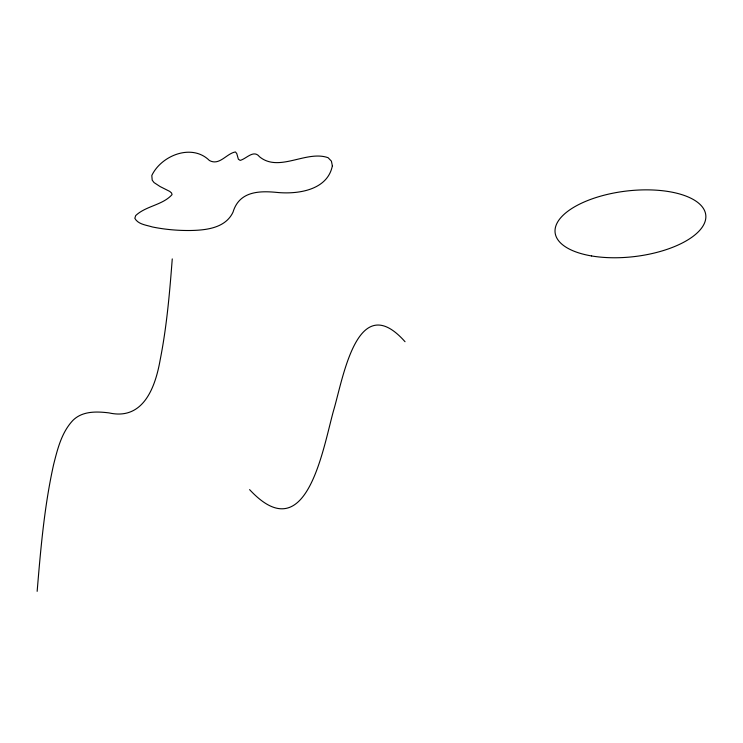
<?xml version="1.0" encoding="UTF-8"?>
<svg xmlns="http://www.w3.org/2000/svg" width="743" height="743" viewBox="0 0 743 743"><rect width="100%" height="100%" fill="white"/><g stroke="black" fill="none" stroke-linecap="round" stroke-linejoin="round"><path stroke-width="1.11" d="M172.255 258.908C169.655 292.696 166.776 326.576 160.172 359.863C155.38 387.057 143.445 420.668 108.989 412.894C96.636 411.381 82.38 410.907 72.879 420.408C61.539 432.482 57.517 449.097 53.58 464.7C44.329 506.327 40.689 548.928 37.15 591.344M249.592 489.618C306.571 550.935 322.824 448.995 333.579 410.498C343.09 378.67 357.299 287.94 405.037 341.715M332.362 165.819C327.552 190.217 297.943 194.434 277.176 192.446C258.843 190.607 239.181 191.36 232.996 212.21C225.389 228.277 205.83 230.228 190.162 230.506C177.475 230.618 164.76 229.494 152.324 226.949C146.306 225.036 138.17 224.451 134.827 218.312L135.681 215.591C146.018 205.811 162.633 205.207 172.07 194.601L171.54 192.957L169.71 191.397L160.107 186.558L154.024 182.564L152.194 180.14L151.813 175.478C161.389 155.408 191.889 143.158 209.405 160.497C219.464 166.079 226.504 153.42 235.466 151.944L236.785 153.662L238.373 159.225L240.165 160.386C246.435 158.835 253.632 149.222 259.521 156.764C279.089 172.84 306.283 149.928 328.109 157.711L331.406 161.138L332.362 165.819M591.595 255.954A75.842 33.008 -6.7 0 0 705.85 217.235A75.842 33.008 -6.7 0 0 593.889 198.251A75.842 33.008 -6.7 0 0 591.595 255.954"/></g></svg>
